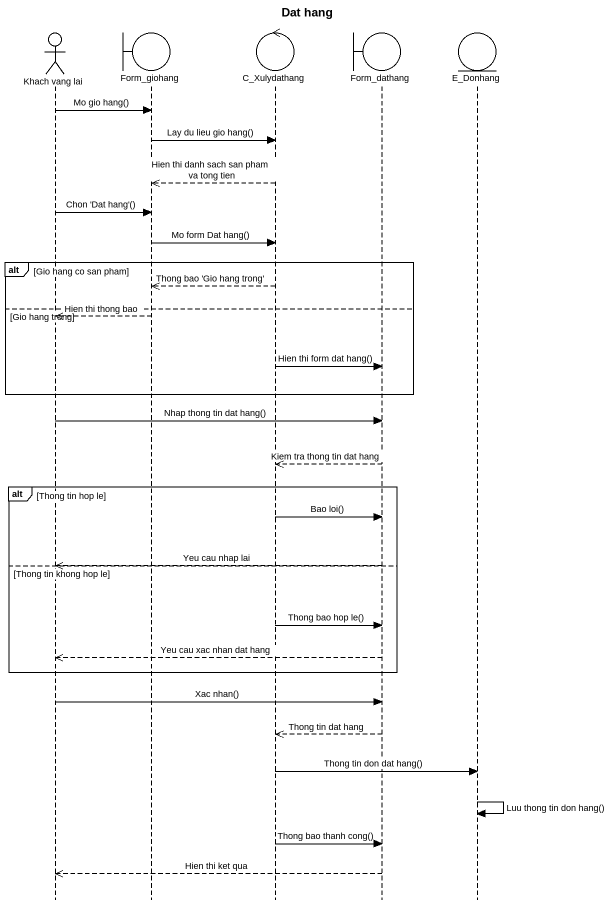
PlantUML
@startuml
title Dat hang
hide footbox
actor "Khach vang lai" as Khach_vang_lai
boundary Form_giohang
control C_Xulydathang
boundary Form_dathang
entity E_Donhang

Khach_vang_lai -> Form_giohang : Mo gio hang()
Form_giohang -> C_Xulydathang : Lay du lieu gio hang()
C_Xulydathang -->> Form_giohang : Hien thi danh sach san pham va tong tien
Khach_vang_lai -> Form_giohang : Chon 'Dat hang'()
Form_giohang -> C_Xulydathang : Mo form Dat hang()
alt Gio hang co san pham
  C_Xulydathang -->> Form_giohang : Thong bao 'Gio hang trong'
else Gio hang trong
  Form_giohang -->> Khach_vang_lai : Hien thi thong bao
  C_Xulydathang -> Form_dathang : Hien thi form dat hang()
end
Khach_vang_lai -> Form_dathang : Nhap thong tin dat hang()
Form_dathang -->> C_Xulydathang : Kiem tra thong tin dat hang
alt Thong tin hop le
  C_Xulydathang -> Form_dathang : Bao loi()
else Thong tin khong hop le
  Form_dathang -->> Khach_vang_lai : Yeu cau nhap lai
  C_Xulydathang -> Form_dathang : Thong bao hop le()
  Form_dathang -->> Khach_vang_lai : Yeu cau xac nhan dat hang
end
Khach_vang_lai -> Form_dathang : Xac nhan()
Form_dathang -->> C_Xulydathang : Thong tin dat hang
C_Xulydathang -> E_Donhang : Thong tin don dat hang()
E_Donhang -> E_Donhang : Luu thong tin don hang()
C_Xulydathang -> Form_dathang : Thong bao thanh cong()
Form_dathang -->> Khach_vang_lai : Hien thi ket qua
@enduml
